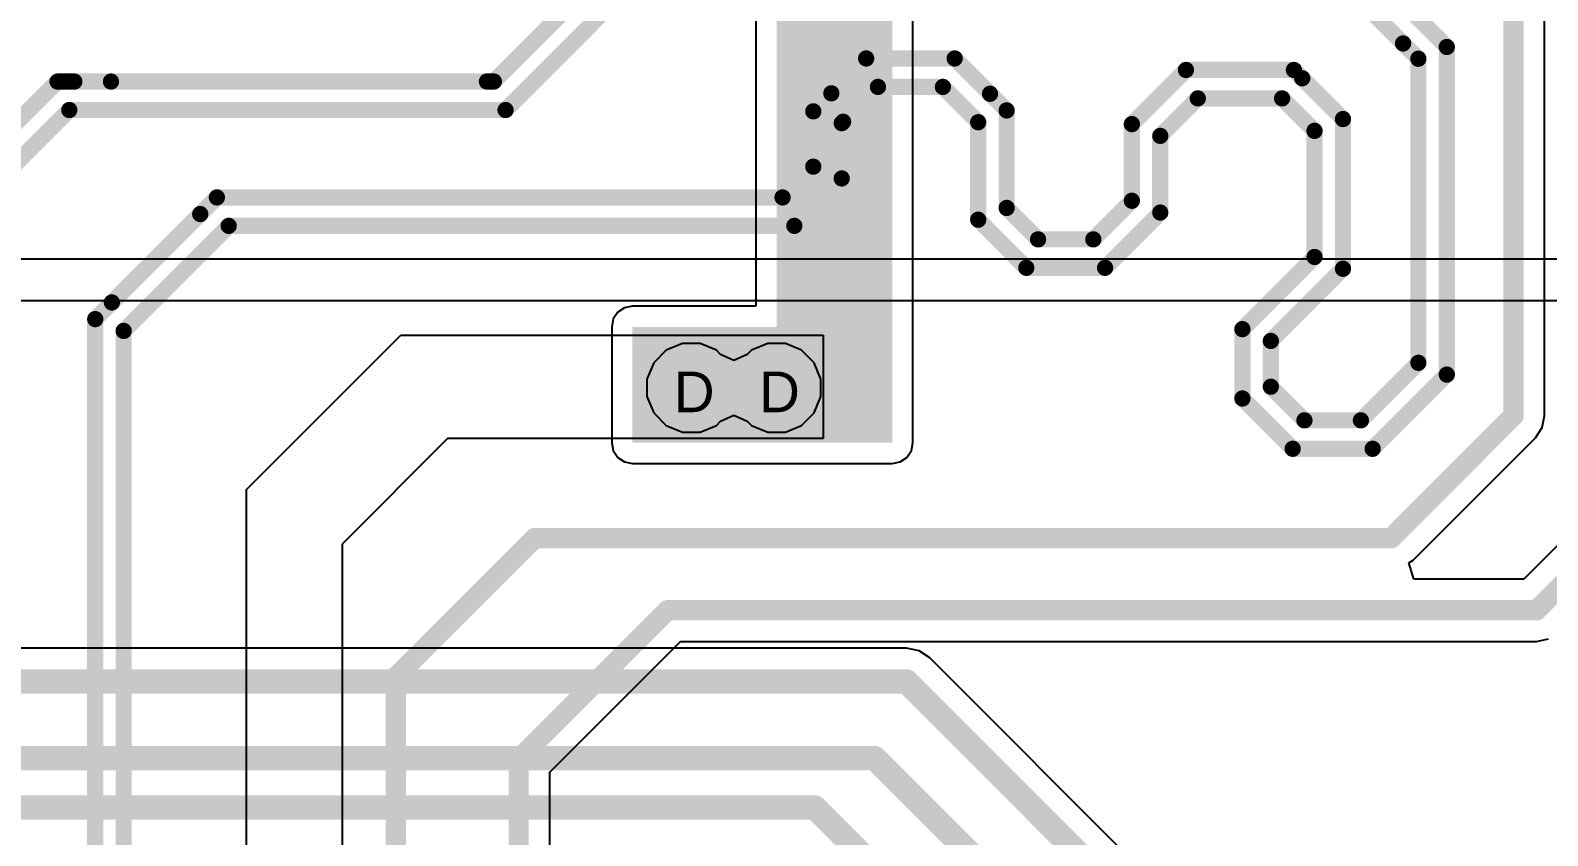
# Model space of a CAD drawing. Header units: inches. Extents: x 0 to 5401, y 0 to 5414.
# Drawn here: x 118.02 to 137, y 80.17 to 90.24 of the extents above; entities that cross this region are included whole.
import ezdxf

# ---------------------------------------------------------------- set-up
doc = ezdxf.new("R2010")
doc.units = ezdxf.units.IN
for name, color, linetype in [('Bottom Layer', 5, 'Continuous'), ('Bottom Solder', 6, 'Continuous'), ('Drill Drawing', 1, 'Continuous'), ('Layer 1', 16, 'Continuous'), ('Layer 2', 76, 'Continuous'), ('Top Layer', 1, 'Continuous'), ('Top Solder', 216, 'Continuous'), ('Via Holes', 16, 'Continuous')]:
    doc.layers.add(name, color=color, linetype=linetype)
doc.styles.add('Arial', font='', dxfattribs={"height": 0.2})
doc.styles.get('Arial').set_extended_font_data('Arial')

msp = doc.modelspace()

# ---------------------------------------------------------------- hatches: boundary and pattern name
at = {"layer": 'Bottom Layer'}
for points in [[(127.3556127, 85.08341124), (128.8034127, 85.08341124), (128.8034127, 95.70061124), (127.3556127, 95.70061124)], [(125.5522127, 86.53121123999999), (125.5522127, 85.08341124), (128.8034127, 85.08341124), (128.8034127, 86.53121123999999)]]:
    msp.add_hatch(color=5, dxfattribs=at).paths.add_polyline_path(points)
h = msp.add_hatch(color=5, dxfattribs=at)
edge = h.paths.add_edge_path()
edge.add_arc((126.2888127, 85.76921124), 0.2999994, 0, 360)
h = msp.add_hatch(color=5, dxfattribs=at)
edge = h.paths.add_edge_path()
edge.add_arc((127.3556127, 85.76921124), 0.2999994, 0, 360)
at = {"layer": 'Bottom Solder'}
h = msp.add_hatch(color=6, dxfattribs=at)
edge = h.paths.add_edge_path()
edge.add_arc((126.2888127, 85.76921124), 0.4015993999999999, 0, 360)
h = msp.add_hatch(color=6, dxfattribs=at)
edge = h.paths.add_edge_path()
edge.add_arc((127.3556127, 85.76921124), 0.4015993999999999, 0, 360)
at = {"layer": 'Layer 1'}
h = msp.add_hatch(color=16, dxfattribs=at)
edge = h.paths.add_edge_path()
edge.add_arc((126.2888127, 85.76921124), 0.2999994, 0, 360)
h = msp.add_hatch(color=16, dxfattribs=at)
edge = h.paths.add_edge_path()
edge.add_arc((127.3556127, 85.76921124), 0.2999994, 0, 360)
at = {"layer": 'Layer 2'}
h = msp.add_hatch(color=76, dxfattribs=at)
edge = h.paths.add_edge_path()
edge.add_arc((126.2888127, 85.76921124), 0.2999994, 0, 360)
h = msp.add_hatch(color=76, dxfattribs=at)
edge = h.paths.add_edge_path()
edge.add_arc((127.3556127, 85.76921124), 0.2999994, 0, 360)
at = {"layer": 'Top Layer'}
h = msp.add_hatch(color=1, dxfattribs=at)
edge = h.paths.add_edge_path()
edge.add_arc((126.2888127, 85.76921124), 0.2999994, 0, 360)
h = msp.add_hatch(color=1, dxfattribs=at)
edge = h.paths.add_edge_path()
edge.add_arc((127.3556127, 85.76921124), 0.2999994, 0, 360)
at = {"layer": 'Top Solder'}
h = msp.add_hatch(color=216, dxfattribs=at)
edge = h.paths.add_edge_path()
edge.add_arc((126.2888127, 85.76921124), 0.4015993999999999, 0, 360)
h = msp.add_hatch(color=216, dxfattribs=at)
edge = h.paths.add_edge_path()
edge.add_arc((127.3556127, 85.76921124), 0.4015993999999999, 0, 360)
at = {"layer": 'Via Holes'}
h = msp.add_hatch(color=7, dxfattribs=at)
edge = h.paths.add_edge_path()
edge.add_arc((126.2888127, 85.76921124), 0.1499997, 0, 360)
h = msp.add_hatch(color=7, dxfattribs=at)
edge = h.paths.add_edge_path()
edge.add_arc((127.3556127, 85.76921124), 0.1499997, 0, 360)

# ---------------------------------------------------------------- linework, layer by layer
at = {"layer": 'Bottom Layer'}
for p, q in [((127.09663684, 94.29863538), (127.09663684, 86.7901871)), ((129.06238856, 85.08341124), (129.06238856, 94.29863538)), ((125.45310698, 86.77047415999999), (125.36908886, 86.71433508)), ((125.5522127, 86.7901871), (125.45310698, 86.77047415999999)), ((127.09663684, 86.7901871), (125.5522127, 86.7901871)), ((125.31294978, 86.63031695999999), (125.29323684, 86.53121123999999)), ((125.36908886, 86.71433508), (125.31294978, 86.63031695999999)), ((125.29323684, 86.53121123999999), (125.29323684, 85.08341124)), ((125.29323684, 85.08341124), (125.31294978, 84.98430551999999)), ((129.04267562, 84.98430551999999), (129.06238856, 85.08341124)), ((125.31294978, 84.98430551999999), (125.36908886, 84.9002874)), ((125.36908886, 84.9002874), (125.45310698, 84.84414832)), ((128.90251842, 84.84414832), (128.98653654, 84.9002874)), ((128.98653654, 84.9002874), (129.04267562, 84.98430551999999)), ((125.45310698, 84.84414832), (125.5522127, 84.82443538)), ((125.5522127, 84.82443538), (128.8034127, 84.82443538)), ((128.8034127, 84.82443538), (128.90251842, 84.84414832)), ((128.97959726, 82.51427997999998), (85.64762144, 82.51427997999998)), ((129.13816692, 82.48273825999999), (128.97959726, 82.51427997999998)), ((129.27259642, 82.39291623999999), (129.13816692, 82.48273825999999)), ((136.41939442, 75.24611824), (129.27259642, 82.39291623999999))]:
    msp.add_line(p, q, dxfattribs=at)
for points in [[(85.1154127, 82.09991708, 0.3048, 0.3048, 0), (128.97959726, 82.09991708, 0.3048, 0.3048, 0)], [(128.97959726, 82.09991708, 0.3048, 0.3048, 0), (136.12639526, 74.95311908, 0.3048, 0.3048, 0)], [(85.15984238, 81.14004091999999, 0.3048, 0.3048, 0), (128.58382462, 81.14004091999999, 0.3048, 0.3048, 0)], [(128.58382462, 81.14004091999999, 0.3048, 0.3048, 0), (135.38067666, 74.34318888, 0.3048, 0.3048, 0)], [(86.24377213999999, 80.52217067999999, 0.3048, 0.3048, 0), (127.8360537, 80.52217067999999, 0.3048, 0.3048, 0)], [(127.8360537, 80.52217067999999, 0.3048, 0.3048, 0), (134.58380246, 73.77442192, 0.3048, 0.3048, 0)]]:
    msp.add_lwpolyline(points, format="xyseb", dxfattribs=at)
for points in [[(128.90339726, 82.09991708, 0.1524, 0.1524, 1), (129.05579726, 82.09991708, 0.1524, 0.1524, 1)], [(128.90339726, 82.09991708, 0.1524, 0.1524, 1), (129.05579726, 82.09991708, 0.1524, 0.1524, 1)], [(128.50762462, 81.14004091999999, 0.1524, 0.1524, 1), (128.66002462, 81.14004091999999, 0.1524, 0.1524, 1)], [(128.50762462, 81.14004091999999, 0.1524, 0.1524, 1), (128.66002462, 81.14004091999999, 0.1524, 0.1524, 1)], [(127.7598537, 80.52217067999999, 0.1524, 0.1524, 1), (127.9122537, 80.52217067999999, 0.1524, 0.1524, 1)], [(127.7598537, 80.52217067999999, 0.1524, 0.1524, 1), (127.9122537, 80.52217067999999, 0.1524, 0.1524, 1)]]:
    msp.add_lwpolyline(points, format="xyseb", close=True, dxfattribs=at)
at = {"layer": 'Layer 1'}
for p, q in [((125.97499824, 86.23886994), (125.819154, 86.0830257)), ((126.1786148, 86.32321063999999), (125.97499824, 86.23886994)), ((126.3990106, 86.32321063999999), (126.1786148, 86.32321063999999)), ((126.60262716, 86.23886994), (126.3990106, 86.32321063999999)), ((126.65627704, 86.18522006), (126.60262716, 86.23886994)), ((126.8222127, 86.11138734), (126.65627704, 86.18522006)), ((126.98814836, 86.18522006), (126.8222127, 86.11138734)), ((127.04179824, 86.23886994), (126.98814836, 86.18522006)), ((127.2454148, 86.32321063999999), (127.04179824, 86.23886994)), ((127.4658106, 86.32321063999999), (127.2454148, 86.32321063999999)), ((127.66942716, 86.23886994), (127.4658106, 86.32321063999999)), ((127.8252714, 86.0830257), (127.66942716, 86.23886994)), ((125.819154, 86.0830257), (125.7348133, 85.87940913999999)), ((127.9096121, 85.87940913999999), (127.8252714, 86.0830257)), ((125.7348133, 85.87940913999999), (125.7348133, 85.65901333999999)), ((127.9096121, 85.65901333999999), (127.9096121, 85.87940913999999)), ((125.7348133, 85.65901333999999), (125.819154, 85.45539678)), ((127.8252714, 85.45539678), (127.9096121, 85.65901333999999)), ((125.819154, 85.45539678), (125.97499824, 85.29955254)), ((126.65627704, 85.35320241999999), (126.8222127, 85.42703514)), ((126.8222127, 85.42703514), (126.98814836, 85.35320241999999)), ((127.66942716, 85.29955254), (127.8252714, 85.45539678)), ((125.97499824, 85.29955254), (126.1786148, 85.21521184)), ((126.3990106, 85.21521184), (126.60262716, 85.29955254)), ((126.60262716, 85.29955254), (126.65627704, 85.35320241999999)), ((126.98814836, 85.35320241999999), (127.04179824, 85.29955254)), ((127.04179824, 85.29955254), (127.2454148, 85.21521184)), ((127.4658106, 85.21521184), (127.66942716, 85.29955254)), ((126.1786148, 85.21521184), (126.3990106, 85.21521184)), ((127.2454148, 85.21521184), (127.4658106, 85.21521184))]:
    msp.add_line(p, q, dxfattribs=at)
at = {"layer": 'Layer 2'}
for p, q in [((149.61156006, 87.37936296), (89.87655634, 87.37936296)), ((89.66201269999999, 86.86141124), (149.61156006, 86.86141124)), ((125.97499824, 86.23886994), (125.819154, 86.0830257)), ((126.1786148, 86.32321063999999), (125.97499824, 86.23886994)), ((126.3990106, 86.32321063999999), (126.1786148, 86.32321063999999)), ((126.60262716, 86.23886994), (126.3990106, 86.32321063999999)), ((126.65627704, 86.18522006), (126.60262716, 86.23886994)), ((126.8222127, 86.11138734), (126.65627704, 86.18522006)), ((126.98814836, 86.18522006), (126.8222127, 86.11138734)), ((127.04179824, 86.23886994), (126.98814836, 86.18522006)), ((127.2454148, 86.32321063999999), (127.04179824, 86.23886994)), ((127.4658106, 86.32321063999999), (127.2454148, 86.32321063999999)), ((127.66942716, 86.23886994), (127.4658106, 86.32321063999999)), ((127.8252714, 86.0830257), (127.66942716, 86.23886994)), ((125.819154, 86.0830257), (125.7348133, 85.87940913999999)), ((127.9096121, 85.87940913999999), (127.8252714, 86.0830257)), ((125.7348133, 85.87940913999999), (125.7348133, 85.65901333999999)), ((127.9096121, 85.65901333999999), (127.9096121, 85.87940913999999)), ((125.7348133, 85.65901333999999), (125.819154, 85.45539678)), ((127.8252714, 85.45539678), (127.9096121, 85.65901333999999)), ((125.819154, 85.45539678), (125.97499824, 85.29955254)), ((126.65627704, 85.35320241999999), (126.8222127, 85.42703514)), ((126.8222127, 85.42703514), (126.98814836, 85.35320241999999)), ((127.66942716, 85.29955254), (127.8252714, 85.45539678)), ((125.97499824, 85.29955254), (126.1786148, 85.21521184)), ((126.3990106, 85.21521184), (126.60262716, 85.29955254)), ((126.60262716, 85.29955254), (126.65627704, 85.35320241999999)), ((126.98814836, 85.35320241999999), (127.04179824, 85.29955254)), ((127.04179824, 85.29955254), (127.2454148, 85.21521184)), ((127.4658106, 85.21521184), (127.66942716, 85.29955254)), ((126.1786148, 85.21521184), (126.3990106, 85.21521184)), ((127.2454148, 85.21521184), (127.4658106, 85.21521184))]:
    msp.add_line(p, q, dxfattribs=at)
at = {"layer": 'Top Layer'}
for p, q in [((136.96427776, 85.42090611999998), (136.96427776, 108.81861396)), ((120.7262127, 84.49921124), (122.6566127, 86.42961124)), ((122.6566127, 86.42961124), (127.9398127, 86.42961124)), ((127.9398127, 86.42961124), (127.9398127, 85.13421123999998)), ((136.93470708, 85.27224754), (136.96427776, 85.42090611999998)), ((136.85049846, 85.14622036), (136.93470708, 85.27224754)), ((123.2408127, 85.13421123999998), (121.9200127, 83.81341124)), ((127.9398127, 85.13421123999998), (123.2408127, 85.13421123999998)), ((135.3196811, 83.615403), (136.85049846, 85.14622036)), ((138.29586006, 84.96965988), (136.70342992, 83.37722974)), ((120.7262127, 72.11549203999999), (120.7262127, 84.49921124)), ((121.9200127, 83.81341124), (121.9200127, 71.89535024)), ((135.26734186, 83.58042974), (135.3196811, 83.615403)), ((135.32898258, 83.37722974), (135.26734186, 83.58042974)), ((136.70342992, 83.37722974), (135.32898258, 83.37722974)), ((124.51827776, 80.96508318), (126.1534942, 82.60029962)), ((126.1534942, 82.60029962), (136.86433638, 82.60029962)), ((136.86433638, 82.60029962), (137.01299496, 82.6298703)), ((124.51827776, 67.11115355999999), (124.51827776, 80.96508318))]:
    msp.add_line(p, q, dxfattribs=at)
for points in [[(136.5758127, 85.42090611999998, 0.254, 0.254, 0), (136.5758127, 109.45361396, 0.254, 0.254, 0)], [(134.9359379, 90.83518282, 0.2032, 0.2032, 0), (135.74053878, 90.03058193999999, 0.2032, 0.2032, 0)], [(123.8188151, 89.59841364, 0.2032, 0.2032, 0), (124.91751242, 90.69711095999999, 0.2032, 0.2032, 0)], [(123.96555852, 89.242265, 0.2032, 0.2032, 0), (125.27311242, 90.54981889999999, 0.2032, 0.2032, 0)], [(134.78864584, 90.47958281999999, 0.2032, 0.2032, 0), (135.19352184, 90.07470427999999, 0.2032, 0.2032, 0)], [(135.19352184, 90.07470427999999, 0.2032, 0.2032, 0), (135.19352438, 90.07470427999999, 0.2032, 0.2032, 0)], [(135.19352438, 90.07470427999999, 0.2032, 0.2032, 0), (135.38493878, 89.88328987999999, 0.2032, 0.2032, 0)], [(128.04105964, 89.45107331999999, 0.2032, 0.2032, 0), (128.47692364, 89.88693731999999, 0.2032, 0.2032, 0)], [(128.47692364, 89.88693731999999, 0.2032, 0.2032, 0), (129.5842976, 89.88693731999999, 0.2032, 0.2032, 0)], [(129.5842976, 89.88693731999999, 0.2032, 0.2032, 0), (130.02598582, 89.44524909999998, 0.2032, 0.2032, 0)], [(135.38493878, 86.08205796, 0.2032, 0.2032, 0), (135.38493878, 89.88328987999999, 0.2032, 0.2032, 0)], [(135.74053878, 85.9347659, 0.2032, 0.2032, 0), (135.74053878, 90.03058193999999, 0.2032, 0.2032, 0)], [(131.8006127, 89.0661033, 0.2032, 0.2032, 0), (132.4778402, 89.7433308, 0.2032, 0.2032, 0)], [(132.4778402, 89.7433308, 0.2032, 0.2032, 0), (133.82750476, 89.7433308, 0.2032, 0.2032, 0)], [(133.82750476, 89.7433308, 0.2032, 0.2032, 0), (133.93166, 89.63917556, 0.2032, 0.2032, 0)], [(116.59697534, 87.8337334, 0.2032, 0.2032, 0), (118.36110694, 89.597865, 0.2032, 0.2032, 0)], [(118.36110694, 89.597865, 0.2032, 0.2032, 0), (118.57091602, 89.59788024, 0.2032, 0.2032, 0)], [(118.57091602, 89.59788024, 0.2032, 0.2032, 0), (119.02954604, 89.59791833999999, 0.2032, 0.2032, 0)], [(119.02954604, 89.59791833999999, 0.2032, 0.2032, 0), (123.73245002, 89.59840347999999, 0.2032, 0.2032, 0)], [(123.73245002, 89.59840347999999, 0.2032, 0.2032, 0), (123.8188151, 89.59841364, 0.2032, 0.2032, 0)], [(128.1883517, 89.09547332, 0.2032, 0.2032, 0), (128.6242157, 89.53133731999999, 0.2032, 0.2032, 0)], [(128.6242157, 89.53133731999999, 0.2032, 0.2032, 0), (129.43700554, 89.53133731999999, 0.2032, 0.2032, 0)], [(129.43700554, 89.53133731999999, 0.2032, 0.2032, 0), (129.87869376, 89.0896491, 0.2032, 0.2032, 0)], [(133.93166, 89.63917556, 0.2032, 0.2032, 0), (134.44156246, 89.12927563999999, 0.2032, 0.2032, 0)], [(127.8153527, 89.22536892, 0.2032, 0.2032, 0), (128.0410571, 89.45107331999999, 0.2032, 0.2032, 0)], [(128.0410571, 89.45107331999999, 0.2032, 0.2032, 0), (128.04105964, 89.45107331999999, 0.2032, 0.2032, 0)], [(130.02598582, 89.44524909999998, 0.2032, 0.2032, 0), (130.02598836, 89.44524909999998, 0.2032, 0.2032, 0)], [(130.02598836, 89.44524909999998, 0.2032, 0.2032, 0), (130.2342963, 89.23694115999999, 0.2032, 0.2032, 0)], [(132.1562127, 88.91881124, 0.2032, 0.2032, 0), (132.62513226, 89.3877308, 0.2032, 0.2032, 0)], [(132.62513226, 89.3877308, 0.2032, 0.2032, 0), (133.68021524, 89.3877308, 0.2032, 0.2032, 0)], [(133.68021524, 89.3877308, 0.2032, 0.2032, 0), (134.08596246, 88.98198357999999, 0.2032, 0.2032, 0)], [(116.93787636, 87.67173982, 0.2032, 0.2032, 0), (118.508399, 89.24226245999999, 0.2032, 0.2032, 0)], [(118.508399, 89.24226245999999, 0.2032, 0.2032, 0), (118.508399, 89.242265, 0.2032, 0.2032, 0)], [(118.508399, 89.242265, 0.2032, 0.2032, 0), (123.96555852, 89.242265, 0.2032, 0.2032, 0)], [(127.8153527, 88.53428572, 0.2032, 0.2032, 0), (127.8153527, 89.22536892, 0.2032, 0.2032, 0)], [(130.2342963, 88.01832282, 0.2032, 0.2032, 0), (130.2342963, 89.23694115999999, 0.2032, 0.2032, 0)], [(134.44156246, 87.25804748, 0.2032, 0.2032, 0), (134.44156246, 89.12927563999999, 0.2032, 0.2032, 0)], [(128.1709527, 89.07807686, 0.2032, 0.2032, 0), (128.18834916, 89.09547332, 0.2032, 0.2032, 0)], [(128.1709527, 88.38699366, 0.2032, 0.2032, 0), (128.1709527, 89.07807686, 0.2032, 0.2032, 0)], [(128.18834916, 89.09547332, 0.2032, 0.2032, 0), (128.1883517, 89.09547332, 0.2032, 0.2032, 0)], [(129.87869376, 89.0896491, 0.2032, 0.2032, 0), (129.8786963, 89.0896491, 0.2032, 0.2032, 0)], [(129.8786963, 87.87103076, 0.2032, 0.2032, 0), (129.8786963, 89.0896491, 0.2032, 0.2032, 0)], [(131.8006127, 88.10776638, 0.2032, 0.2032, 0), (131.8006127, 89.0661033, 0.2032, 0.2032, 0)], [(134.08596246, 87.40533954, 0.2032, 0.2032, 0), (134.08596246, 88.98198357999999, 0.2032, 0.2032, 0)], [(132.1562127, 87.96047432, 0.2032, 0.2032, 0), (132.1562127, 88.91881124, 0.2032, 0.2032, 0)], [(127.43095926, 88.14989227999999, 0.2032, 0.2032, 0), (127.8153527, 88.53428572, 0.2032, 0.2032, 0)], [(127.57825132, 87.79429228, 0.2032, 0.2032, 0), (128.1709527, 88.38699366, 0.2032, 0.2032, 0)], [(120.1461402, 87.94158433999999, 0.2032, 0.2032, 0), (120.35444814, 88.14989227999999, 0.2032, 0.2032, 0)], [(120.35444814, 88.14989227999999, 0.2032, 0.2032, 0), (127.43095926, 88.14989227999999, 0.2032, 0.2032, 0)], [(130.2342963, 88.01832282, 0.2032, 0.2032, 0), (130.62726732, 87.62535179999999, 0.2032, 0.2032, 0)], [(131.31819812, 87.62535179999999, 0.2032, 0.2032, 0), (131.8006127, 88.10776638, 0.2032, 0.2032, 0)], [(119.0409227, 86.8363643, 0.2032, 0.2032, 0), (120.1461402, 87.9415818, 0.2032, 0.2032, 0)], [(119.18821476, 86.4807643, 0.2032, 0.2032, 0), (120.5017402, 87.79428974, 0.2032, 0.2032, 0)], [(120.1461402, 87.9415818, 0.2032, 0.2032, 0), (120.1461402, 87.94158433999999, 0.2032, 0.2032, 0)], [(120.5017402, 87.79429228, 0.2032, 0.2032, 0), (127.57825132, 87.79429228, 0.2032, 0.2032, 0)], [(120.5017402, 87.79428974, 0.2032, 0.2032, 0), (120.5017402, 87.79429228, 0.2032, 0.2032, 0)], [(129.8786963, 87.87103076, 0.2032, 0.2032, 0), (130.47997526, 87.2697518, 0.2032, 0.2032, 0)], [(131.46549018, 87.2697518, 0.2032, 0.2032, 0), (132.1562127, 87.96047432, 0.2032, 0.2032, 0)], [(130.62726732, 87.62535179999999, 0.2032, 0.2032, 0), (131.31819812, 87.62535179999999, 0.2032, 0.2032, 0)], [(133.18342934, 86.50280642, 0.2032, 0.2032, 0), (134.08596246, 87.40533954, 0.2032, 0.2032, 0)], [(130.47997526, 87.2697518, 0.2032, 0.2032, 0), (131.46549018, 87.2697518, 0.2032, 0.2032, 0)], [(133.53902934, 86.35551435999999, 0.2032, 0.2032, 0), (134.44156246, 87.25804748, 0.2032, 0.2032, 0)], [(118.83261222, 86.62805635999999, 0.2032, 0.2032, 0), (119.04092016, 86.8363643, 0.2032, 0.2032, 0)], [(119.04092016, 86.8363643, 0.2032, 0.2032, 0), (119.0409227, 86.8363643, 0.2032, 0.2032, 0)], [(118.83261222, 75.12758406, 0.2032, 0.2032, 0), (118.83261222, 86.62805635999999, 0.2032, 0.2032, 0)], [(119.18821222, 86.4807643, 0.2032, 0.2032, 0), (119.18821476, 86.4807643, 0.2032, 0.2032, 0)], [(119.18821222, 75.12758406, 0.2032, 0.2032, 0), (119.18821222, 86.4807643, 0.2032, 0.2032, 0)], [(133.18342934, 85.63610254, 0.2032, 0.2032, 0), (133.18342934, 86.50280642, 0.2032, 0.2032, 0)], [(133.53902934, 85.7833946, 0.2032, 0.2032, 0), (133.53902934, 86.35551435999999, 0.2032, 0.2032, 0)], [(134.66569206, 85.36281124, 0.2032, 0.2032, 0), (135.38493878, 86.08205796, 0.2032, 0.2032, 0)], [(134.81298412, 85.00721123999999, 0.2032, 0.2032, 0), (135.74053878, 85.9347659, 0.2032, 0.2032, 0)], [(133.53902934, 85.7833946, 0.2032, 0.2032, 0), (133.9596127, 85.36281124, 0.2032, 0.2032, 0)], [(133.18342934, 85.63610254, 0.2032, 0.2032, 0), (133.81232064, 85.00721123999999, 0.2032, 0.2032, 0)], [(133.9596127, 85.36281124, 0.2032, 0.2032, 0), (134.66569206, 85.36281124, 0.2032, 0.2032, 0)], [(135.04499534, 83.89008875999998, 0.254, 0.254, 0), (136.5758127, 85.42090611999998, 0.254, 0.254, 0)], [(133.81232064, 85.00721123999999, 0.2032, 0.2032, 0), (134.81298412, 85.00721123999999, 0.2032, 0.2032, 0)], [(136.86433638, 82.98876468, 0.254, 0.254, 0), (138.68432512, 84.80875341999999, 0.254, 0.254, 0)], [(122.5931127, 82.15496396, 0.254, 0.254, 0), (124.3282375, 83.89008875999998, 0.254, 0.254, 0)], [(124.3282375, 83.89008875999998, 0.254, 0.254, 0), (135.04499534, 83.89008875999998, 0.254, 0.254, 0)], [(124.1298127, 81.12598963999999, 0.254, 0.254, 0), (125.99258774, 82.98876468, 0.254, 0.254, 0)], [(125.99258774, 82.98876468, 0.254, 0.254, 0), (136.86433638, 82.98876468, 0.254, 0.254, 0)], [(122.5931127, 67.81141124, 0.254, 0.254, 0), (122.5931127, 82.15496396, 0.254, 0.254, 0)], [(124.1298127, 67.11115355999999, 0.254, 0.254, 0), (124.1298127, 81.12598963999999, 0.254, 0.254, 0)]]:
    msp.add_lwpolyline(points, format="xyseb", dxfattribs=at)
for points in [[(135.14272184, 90.07470427999999, 0.1016, 0.1016, 1), (135.24432184, 90.07470427999999, 0.1016, 0.1016, 1)], [(135.14272184, 90.07470427999999, 0.1016, 0.1016, 1), (135.24432184, 90.07470427999999, 0.1016, 0.1016, 1)], [(135.14272438, 90.07470427999999, 0.1016, 0.1016, 1), (135.24432438, 90.07470427999999, 0.1016, 0.1016, 1)], [(135.14272438, 90.07470427999999, 0.1016, 0.1016, 1), (135.24432438, 90.07470427999999, 0.1016, 0.1016, 1)], [(128.42612364, 89.88693731999999, 0.1016, 0.1016, 1), (128.52772364, 89.88693731999999, 0.1016, 0.1016, 1)], [(128.42612364, 89.88693731999999, 0.1016, 0.1016, 1), (128.52772364, 89.88693731999999, 0.1016, 0.1016, 1)], [(129.5334976, 89.88693731999999, 0.1016, 0.1016, 1), (129.6350976, 89.88693731999999, 0.1016, 0.1016, 1)], [(129.5334976, 89.88693731999999, 0.1016, 0.1016, 1), (129.6350976, 89.88693731999999, 0.1016, 0.1016, 1)], [(135.33413878, 89.88328987999999, 0.1016, 0.1016, 1), (135.43573878, 89.88328987999999, 0.1016, 0.1016, 1)], [(135.33413878, 89.88328987999999, 0.1016, 0.1016, 1), (135.43573878, 89.88328987999999, 0.1016, 0.1016, 1)], [(135.68973878, 90.03058193999999, 0.1016, 0.1016, 1), (135.79133878, 90.03058193999999, 0.1016, 0.1016, 1)], [(135.68973878, 90.03058193999999, 0.1016, 0.1016, 1), (135.79133878, 90.03058193999999, 0.1016, 0.1016, 1)], [(132.4270402, 89.7433308, 0.1016, 0.1016, 1), (132.5286402, 89.7433308, 0.1016, 0.1016, 1)], [(132.4270402, 89.7433308, 0.1016, 0.1016, 1), (132.5286402, 89.7433308, 0.1016, 0.1016, 1)], [(133.77670476, 89.7433308, 0.1016, 0.1016, 1), (133.87830476, 89.7433308, 0.1016, 0.1016, 1)], [(133.77670476, 89.7433308, 0.1016, 0.1016, 1), (133.87830476, 89.7433308, 0.1016, 0.1016, 1)], [(118.31030694, 89.597865, 0.1016, 0.1016, 1), (118.41190694, 89.597865, 0.1016, 0.1016, 1)], [(118.31030694, 89.597865, 0.1016, 0.1016, 1), (118.41190694, 89.597865, 0.1016, 0.1016, 1)], [(118.52011602, 89.59788024, 0.1016, 0.1016, 1), (118.62171602, 89.59788024, 0.1016, 0.1016, 1)], [(118.52011602, 89.59788024, 0.1016, 0.1016, 1), (118.62171602, 89.59788024, 0.1016, 0.1016, 1)], [(118.97874604, 89.59791833999999, 0.1016, 0.1016, 1), (119.08034604, 89.59791833999999, 0.1016, 0.1016, 1)], [(118.97874604, 89.59791833999999, 0.1016, 0.1016, 1), (119.08034604, 89.59791833999999, 0.1016, 0.1016, 1)], [(123.68165002, 89.59840347999999, 0.1016, 0.1016, 1), (123.78325002, 89.59840347999999, 0.1016, 0.1016, 1)], [(123.68165002, 89.59840347999999, 0.1016, 0.1016, 1), (123.78325002, 89.59840347999999, 0.1016, 0.1016, 1)], [(123.7680151, 89.59841364, 0.1016, 0.1016, 1), (123.8696151, 89.59841364, 0.1016, 0.1016, 1)], [(123.7680151, 89.59841364, 0.1016, 0.1016, 1), (123.8696151, 89.59841364, 0.1016, 0.1016, 1)], [(128.5734157, 89.53133731999999, 0.1016, 0.1016, 1), (128.6750157, 89.53133731999999, 0.1016, 0.1016, 1)], [(128.5734157, 89.53133731999999, 0.1016, 0.1016, 1), (128.6750157, 89.53133731999999, 0.1016, 0.1016, 1)], [(129.38620554, 89.53133731999999, 0.1016, 0.1016, 1), (129.48780554, 89.53133731999999, 0.1016, 0.1016, 1)], [(129.38620554, 89.53133731999999, 0.1016, 0.1016, 1), (129.48780554, 89.53133731999999, 0.1016, 0.1016, 1)], [(133.88086, 89.63917556, 0.1016, 0.1016, 1), (133.98246, 89.63917556, 0.1016, 0.1016, 1)], [(133.88086, 89.63917556, 0.1016, 0.1016, 1), (133.98246, 89.63917556, 0.1016, 0.1016, 1)], [(127.9902571, 89.45107331999999, 0.1016, 0.1016, 1), (128.0918571, 89.45107331999999, 0.1016, 0.1016, 1)], [(127.9902571, 89.45107331999999, 0.1016, 0.1016, 1), (128.0918571, 89.45107331999999, 0.1016, 0.1016, 1)], [(127.99025964, 89.45107331999999, 0.1016, 0.1016, 1), (128.09185964, 89.45107331999999, 0.1016, 0.1016, 1)], [(127.99025964, 89.45107331999999, 0.1016, 0.1016, 1), (128.09185964, 89.45107331999999, 0.1016, 0.1016, 1)], [(129.97518582, 89.44524909999998, 0.1016, 0.1016, 1), (130.07678582, 89.44524909999998, 0.1016, 0.1016, 1)], [(129.97518582, 89.44524909999998, 0.1016, 0.1016, 1), (130.07678582, 89.44524909999998, 0.1016, 0.1016, 1)], [(129.97518836, 89.44524909999998, 0.1016, 0.1016, 1), (130.07678836, 89.44524909999998, 0.1016, 0.1016, 1)], [(129.97518836, 89.44524909999998, 0.1016, 0.1016, 1), (130.07678836, 89.44524909999998, 0.1016, 0.1016, 1)], [(132.57433226, 89.3877308, 0.1016, 0.1016, 1), (132.67593226, 89.3877308, 0.1016, 0.1016, 1)], [(132.57433226, 89.3877308, 0.1016, 0.1016, 1), (132.67593226, 89.3877308, 0.1016, 0.1016, 1)], [(133.62941524, 89.3877308, 0.1016, 0.1016, 1), (133.73101524, 89.3877308, 0.1016, 0.1016, 1)], [(133.62941524, 89.3877308, 0.1016, 0.1016, 1), (133.73101524, 89.3877308, 0.1016, 0.1016, 1)], [(118.457599, 89.242265, 0.1016, 0.1016, 1), (118.559199, 89.242265, 0.1016, 0.1016, 1)], [(118.457599, 89.242265, 0.1016, 0.1016, 1), (118.559199, 89.242265, 0.1016, 0.1016, 1)], [(118.457599, 89.24226245999999, 0.1016, 0.1016, 1), (118.559199, 89.24226245999999, 0.1016, 0.1016, 1)], [(118.457599, 89.24226245999999, 0.1016, 0.1016, 1), (118.559199, 89.24226245999999, 0.1016, 0.1016, 1)], [(123.91475852, 89.242265, 0.1016, 0.1016, 1), (124.01635852, 89.242265, 0.1016, 0.1016, 1)], [(123.91475852, 89.242265, 0.1016, 0.1016, 1), (124.01635852, 89.242265, 0.1016, 0.1016, 1)], [(127.7645527, 89.22536892, 0.1016, 0.1016, 1), (127.8661527, 89.22536892, 0.1016, 0.1016, 1)], [(127.7645527, 89.22536892, 0.1016, 0.1016, 1), (127.8661527, 89.22536892, 0.1016, 0.1016, 1)], [(130.1834963, 89.23694115999999, 0.1016, 0.1016, 1), (130.2850963, 89.23694115999999, 0.1016, 0.1016, 1)], [(130.1834963, 89.23694115999999, 0.1016, 0.1016, 1), (130.2850963, 89.23694115999999, 0.1016, 0.1016, 1)], [(134.39076246, 89.12927563999999, 0.1016, 0.1016, 1), (134.49236246, 89.12927563999999, 0.1016, 0.1016, 1)], [(134.39076246, 89.12927563999999, 0.1016, 0.1016, 1), (134.49236246, 89.12927563999999, 0.1016, 0.1016, 1)], [(128.1201527, 89.07807686, 0.1016, 0.1016, 1), (128.2217527, 89.07807686, 0.1016, 0.1016, 1)], [(128.1201527, 89.07807686, 0.1016, 0.1016, 1), (128.2217527, 89.07807686, 0.1016, 0.1016, 1)], [(128.13754916, 89.09547332, 0.1016, 0.1016, 1), (128.23914916, 89.09547332, 0.1016, 0.1016, 1)], [(128.13754916, 89.09547332, 0.1016, 0.1016, 1), (128.23914916, 89.09547332, 0.1016, 0.1016, 1)], [(128.1375517, 89.09547332, 0.1016, 0.1016, 1), (128.2391517, 89.09547332, 0.1016, 0.1016, 1)], [(128.1375517, 89.09547332, 0.1016, 0.1016, 1), (128.2391517, 89.09547332, 0.1016, 0.1016, 1)], [(129.82789376, 89.0896491, 0.1016, 0.1016, 1), (129.92949376, 89.0896491, 0.1016, 0.1016, 1)], [(129.82789376, 89.0896491, 0.1016, 0.1016, 1), (129.92949376, 89.0896491, 0.1016, 0.1016, 1)], [(129.8278963, 89.0896491, 0.1016, 0.1016, 1), (129.9294963, 89.0896491, 0.1016, 0.1016, 1)], [(129.8278963, 89.0896491, 0.1016, 0.1016, 1), (129.9294963, 89.0896491, 0.1016, 0.1016, 1)], [(131.7498127, 89.0661033, 0.1016, 0.1016, 1), (131.8514127, 89.0661033, 0.1016, 0.1016, 1)], [(131.7498127, 89.0661033, 0.1016, 0.1016, 1), (131.8514127, 89.0661033, 0.1016, 0.1016, 1)], [(134.03516246, 88.98198357999999, 0.1016, 0.1016, 1), (134.13676246, 88.98198357999999, 0.1016, 0.1016, 1)], [(134.03516246, 88.98198357999999, 0.1016, 0.1016, 1), (134.13676246, 88.98198357999999, 0.1016, 0.1016, 1)], [(132.1054127, 88.91881124, 0.1016, 0.1016, 1), (132.2070127, 88.91881124, 0.1016, 0.1016, 1)], [(132.1054127, 88.91881124, 0.1016, 0.1016, 1), (132.2070127, 88.91881124, 0.1016, 0.1016, 1)], [(127.7645527, 88.53428572, 0.1016, 0.1016, 1), (127.8661527, 88.53428572, 0.1016, 0.1016, 1)], [(127.7645527, 88.53428572, 0.1016, 0.1016, 1), (127.8661527, 88.53428572, 0.1016, 0.1016, 1)], [(128.1201527, 88.38699366, 0.1016, 0.1016, 1), (128.2217527, 88.38699366, 0.1016, 0.1016, 1)], [(128.1201527, 88.38699366, 0.1016, 0.1016, 1), (128.2217527, 88.38699366, 0.1016, 0.1016, 1)], [(120.30364814, 88.14989227999999, 0.1016, 0.1016, 1), (120.40524814, 88.14989227999999, 0.1016, 0.1016, 1)], [(120.30364814, 88.14989227999999, 0.1016, 0.1016, 1), (120.40524814, 88.14989227999999, 0.1016, 0.1016, 1)], [(127.38015926, 88.14989227999999, 0.1016, 0.1016, 1), (127.48175926, 88.14989227999999, 0.1016, 0.1016, 1)], [(127.38015926, 88.14989227999999, 0.1016, 0.1016, 1), (127.48175926, 88.14989227999999, 0.1016, 0.1016, 1)], [(130.1834963, 88.01832282, 0.1016, 0.1016, 1), (130.2850963, 88.01832282, 0.1016, 0.1016, 1)], [(130.1834963, 88.01832282, 0.1016, 0.1016, 1), (130.2850963, 88.01832282, 0.1016, 0.1016, 1)], [(131.7498127, 88.10776638, 0.1016, 0.1016, 1), (131.8514127, 88.10776638, 0.1016, 0.1016, 1)], [(131.7498127, 88.10776638, 0.1016, 0.1016, 1), (131.8514127, 88.10776638, 0.1016, 0.1016, 1)], [(120.0953402, 87.94158433999999, 0.1016, 0.1016, 1), (120.1969402, 87.94158433999999, 0.1016, 0.1016, 1)], [(120.0953402, 87.94158433999999, 0.1016, 0.1016, 1), (120.1969402, 87.94158433999999, 0.1016, 0.1016, 1)], [(120.0953402, 87.9415818, 0.1016, 0.1016, 1), (120.1969402, 87.9415818, 0.1016, 0.1016, 1)], [(120.0953402, 87.9415818, 0.1016, 0.1016, 1), (120.1969402, 87.9415818, 0.1016, 0.1016, 1)], [(120.4509402, 87.79429228, 0.1016, 0.1016, 1), (120.5525402, 87.79429228, 0.1016, 0.1016, 1)], [(120.4509402, 87.79429228, 0.1016, 0.1016, 1), (120.5525402, 87.79429228, 0.1016, 0.1016, 1)], [(120.4509402, 87.79428974, 0.1016, 0.1016, 1), (120.5525402, 87.79428974, 0.1016, 0.1016, 1)], [(120.4509402, 87.79428974, 0.1016, 0.1016, 1), (120.5525402, 87.79428974, 0.1016, 0.1016, 1)], [(127.52745132, 87.79429228, 0.1016, 0.1016, 1), (127.62905132, 87.79429228, 0.1016, 0.1016, 1)], [(127.52745132, 87.79429228, 0.1016, 0.1016, 1), (127.62905132, 87.79429228, 0.1016, 0.1016, 1)], [(129.8278963, 87.87103076, 0.1016, 0.1016, 1), (129.9294963, 87.87103076, 0.1016, 0.1016, 1)], [(129.8278963, 87.87103076, 0.1016, 0.1016, 1), (129.9294963, 87.87103076, 0.1016, 0.1016, 1)], [(132.1054127, 87.96047432, 0.1016, 0.1016, 1), (132.2070127, 87.96047432, 0.1016, 0.1016, 1)], [(132.1054127, 87.96047432, 0.1016, 0.1016, 1), (132.2070127, 87.96047432, 0.1016, 0.1016, 1)], [(130.57646732, 87.62535179999999, 0.1016, 0.1016, 1), (130.67806732, 87.62535179999999, 0.1016, 0.1016, 1)], [(130.57646732, 87.62535179999999, 0.1016, 0.1016, 1), (130.67806732, 87.62535179999999, 0.1016, 0.1016, 1)], [(131.26739812, 87.62535179999999, 0.1016, 0.1016, 1), (131.36899812, 87.62535179999999, 0.1016, 0.1016, 1)], [(131.26739812, 87.62535179999999, 0.1016, 0.1016, 1), (131.36899812, 87.62535179999999, 0.1016, 0.1016, 1)], [(134.03516246, 87.40533954, 0.1016, 0.1016, 1), (134.13676246, 87.40533954, 0.1016, 0.1016, 1)], [(134.03516246, 87.40533954, 0.1016, 0.1016, 1), (134.13676246, 87.40533954, 0.1016, 0.1016, 1)], [(130.42917526, 87.2697518, 0.1016, 0.1016, 1), (130.53077526, 87.2697518, 0.1016, 0.1016, 1)], [(130.42917526, 87.2697518, 0.1016, 0.1016, 1), (130.53077526, 87.2697518, 0.1016, 0.1016, 1)], [(131.41469018, 87.2697518, 0.1016, 0.1016, 1), (131.51629018, 87.2697518, 0.1016, 0.1016, 1)], [(131.41469018, 87.2697518, 0.1016, 0.1016, 1), (131.51629018, 87.2697518, 0.1016, 0.1016, 1)], [(134.39076246, 87.25804748, 0.1016, 0.1016, 1), (134.49236246, 87.25804748, 0.1016, 0.1016, 1)], [(134.39076246, 87.25804748, 0.1016, 0.1016, 1), (134.49236246, 87.25804748, 0.1016, 0.1016, 1)], [(118.99012016, 86.8363643, 0.1016, 0.1016, 1), (119.09172016, 86.8363643, 0.1016, 0.1016, 1)], [(118.99012016, 86.8363643, 0.1016, 0.1016, 1), (119.09172016, 86.8363643, 0.1016, 0.1016, 1)], [(118.9901227, 86.8363643, 0.1016, 0.1016, 1), (119.0917227, 86.8363643, 0.1016, 0.1016, 1)], [(118.9901227, 86.8363643, 0.1016, 0.1016, 1), (119.0917227, 86.8363643, 0.1016, 0.1016, 1)], [(118.78181222, 86.62805635999999, 0.1016, 0.1016, 1), (118.88341222, 86.62805635999999, 0.1016, 0.1016, 1)], [(118.78181222, 86.62805635999999, 0.1016, 0.1016, 1), (118.88341222, 86.62805635999999, 0.1016, 0.1016, 1)], [(119.13741222, 86.4807643, 0.1016, 0.1016, 1), (119.23901222, 86.4807643, 0.1016, 0.1016, 1)], [(119.13741222, 86.4807643, 0.1016, 0.1016, 1), (119.23901222, 86.4807643, 0.1016, 0.1016, 1)], [(119.13741476, 86.4807643, 0.1016, 0.1016, 1), (119.23901476, 86.4807643, 0.1016, 0.1016, 1)], [(119.13741476, 86.4807643, 0.1016, 0.1016, 1), (119.23901476, 86.4807643, 0.1016, 0.1016, 1)], [(133.13262934, 86.50280642, 0.1016, 0.1016, 1), (133.23422934, 86.50280642, 0.1016, 0.1016, 1)], [(133.13262934, 86.50280642, 0.1016, 0.1016, 1), (133.23422934, 86.50280642, 0.1016, 0.1016, 1)], [(133.48822934, 86.35551435999999, 0.1016, 0.1016, 1), (133.58982934, 86.35551435999999, 0.1016, 0.1016, 1)], [(133.48822934, 86.35551435999999, 0.1016, 0.1016, 1), (133.58982934, 86.35551435999999, 0.1016, 0.1016, 1)], [(135.33413878, 86.08205796, 0.1016, 0.1016, 1), (135.43573878, 86.08205796, 0.1016, 0.1016, 1)], [(135.33413878, 86.08205796, 0.1016, 0.1016, 1), (135.43573878, 86.08205796, 0.1016, 0.1016, 1)], [(135.68973878, 85.9347659, 0.1016, 0.1016, 1), (135.79133878, 85.9347659, 0.1016, 0.1016, 1)], [(135.68973878, 85.9347659, 0.1016, 0.1016, 1), (135.79133878, 85.9347659, 0.1016, 0.1016, 1)], [(133.48822934, 85.7833946, 0.1016, 0.1016, 1), (133.58982934, 85.7833946, 0.1016, 0.1016, 1)], [(133.48822934, 85.7833946, 0.1016, 0.1016, 1), (133.58982934, 85.7833946, 0.1016, 0.1016, 1)], [(133.13262934, 85.63610254, 0.1016, 0.1016, 1), (133.23422934, 85.63610254, 0.1016, 0.1016, 1)], [(133.13262934, 85.63610254, 0.1016, 0.1016, 1), (133.23422934, 85.63610254, 0.1016, 0.1016, 1)], [(133.9088127, 85.36281124, 0.1016, 0.1016, 1), (134.0104127, 85.36281124, 0.1016, 0.1016, 1)], [(133.9088127, 85.36281124, 0.1016, 0.1016, 1), (134.0104127, 85.36281124, 0.1016, 0.1016, 1)], [(134.61489206, 85.36281124, 0.1016, 0.1016, 1), (134.71649206, 85.36281124, 0.1016, 0.1016, 1)], [(134.61489206, 85.36281124, 0.1016, 0.1016, 1), (134.71649206, 85.36281124, 0.1016, 0.1016, 1)], [(136.5123127, 85.42090611999998, 0.127, 0.127, 1), (136.6393127, 85.42090611999998, 0.127, 0.127, 1)], [(136.5123127, 85.42090611999998, 0.127, 0.127, 1), (136.6393127, 85.42090611999998, 0.127, 0.127, 1)], [(133.76152064, 85.00721123999999, 0.1016, 0.1016, 1), (133.86312064, 85.00721123999999, 0.1016, 0.1016, 1)], [(133.76152064, 85.00721123999999, 0.1016, 0.1016, 1), (133.86312064, 85.00721123999999, 0.1016, 0.1016, 1)], [(134.76218412, 85.00721123999999, 0.1016, 0.1016, 1), (134.86378412, 85.00721123999999, 0.1016, 0.1016, 1)], [(134.76218412, 85.00721123999999, 0.1016, 0.1016, 1), (134.86378412, 85.00721123999999, 0.1016, 0.1016, 1)], [(124.2647375, 83.89008875999998, 0.127, 0.127, 1), (124.3917375, 83.89008875999998, 0.127, 0.127, 1)], [(124.2647375, 83.89008875999998, 0.127, 0.127, 1), (124.3917375, 83.89008875999998, 0.127, 0.127, 1)], [(134.98149534, 83.89008875999998, 0.127, 0.127, 1), (135.10849534, 83.89008875999998, 0.127, 0.127, 1)], [(134.98149534, 83.89008875999998, 0.127, 0.127, 1), (135.10849534, 83.89008875999998, 0.127, 0.127, 1)], [(125.92908774, 82.98876468, 0.127, 0.127, 1), (126.05608774, 82.98876468, 0.127, 0.127, 1)], [(125.92908774, 82.98876468, 0.127, 0.127, 1), (126.05608774, 82.98876468, 0.127, 0.127, 1)], [(136.80083638, 82.98876468, 0.127, 0.127, 1), (136.92783638, 82.98876468, 0.127, 0.127, 1)], [(136.80083638, 82.98876468, 0.127, 0.127, 1), (136.92783638, 82.98876468, 0.127, 0.127, 1)], [(122.5296127, 82.15496396, 0.127, 0.127, 1), (122.6566127, 82.15496396, 0.127, 0.127, 1)], [(122.5296127, 82.15496396, 0.127, 0.127, 1), (122.6566127, 82.15496396, 0.127, 0.127, 1)], [(124.0663127, 81.12598963999999, 0.127, 0.127, 1), (124.1933127, 81.12598963999999, 0.127, 0.127, 1)], [(124.0663127, 81.12598963999999, 0.127, 0.127, 1), (124.1933127, 81.12598963999999, 0.127, 0.127, 1)]]:
    msp.add_lwpolyline(points, format="xyseb", close=True, dxfattribs=at)

# ---------------------------------------------------------------- texts
at = {"layer": 'Drill Drawing', "style": 'Arial'}
for p in [(126.0687344, 85.46449506), (127.1355344, 85.46449506)]:
    msp.add_text('D', height=0.508, dxfattribs=at).set_placement(p)

doc.saveas('drawing.dxf')
